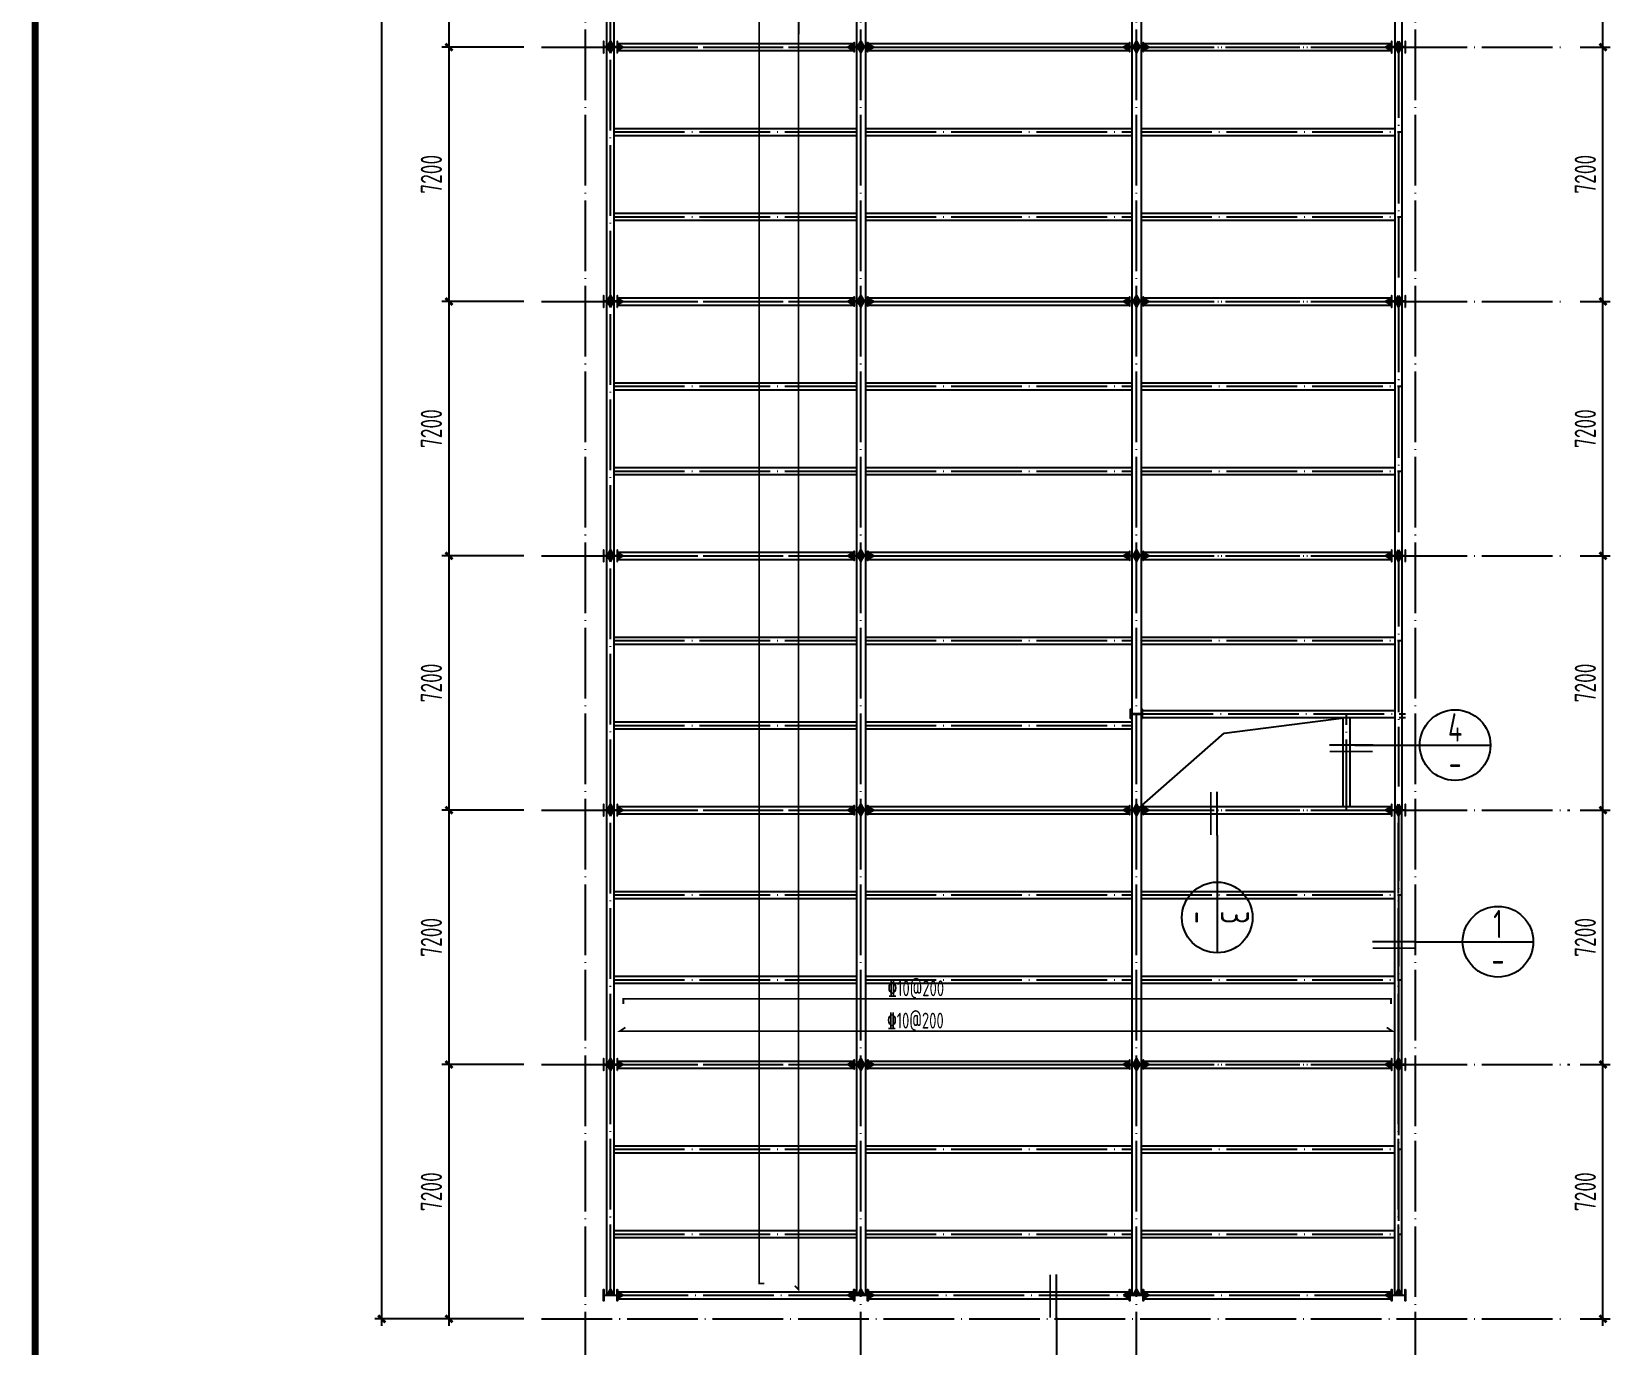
# Model space of a CAD drawing. Extents: x -32169 to 443031, y -120117 to 204739.
# Drawn here: x 302131 to 346960, y -94711 to -57526 of the extents above; entities that cross this region are included whole.
import ezdxf
from ezdxf.enums import TextEntityAlignment as Align

# ---------------------------------------------------------------- set-up
doc = ezdxf.new("R2010")
doc.units = 0
doc.header["$LTSCALE"] = 1000
for name, pattern in [('CONTINOUS', [0]), ('DASHED', [0.75, 0.5, -0.25]), ('DOTE', [2.42, 2, -0.2, 0.02, -0.2])]:
    doc.linetypes.add(name, pattern=pattern)
doc.layers.get('0').update_dxf_attribs({"linetype": 'CONTINUOUS'})
doc.layers.get('Defpoints').update_dxf_attribs({"linetype": 'CONTINUOUS'})
for name, color, linetype in [('BEAM', 4, 'DASHED'), ('DIM', 3, 'CONTINUOUS'), ('DOTE', 1, 'CONTINUOUS'), ('FLOOR_REIN', 1, 'CONTINUOUS'), ('FLOOR_UP_REIN', 13, 'CONTINUOUS'), ('FLOOR_UP_TEXT', 7, 'CONTINUOUS'), ('PUB_DIM', 3, 'CONTINUOUS'), ('PUB_TITLE', 3, 'CONTINUOUS'), ('TEXT', 7, 'CONTINUOUS'), ('THIN', 7, 'CONTINUOUS'), ('梁', 4, 'CONTINUOUS'), ('钢柱', 2, 'CONTINUOUS')]:
    doc.layers.add(name, color=color, linetype=linetype)
doc.styles.add('TSSD_Dimension', font='Tssdeng.shx', dxfattribs={"width": 0.7, "bigfont": 'hztxt.shx'})
doc.styles.add('TSSD_Num', font='Tssdeng.shx', dxfattribs={"width": 0.7, "bigfont": 'hztxt.shx'})
doc.styles.add('TSSD_Rein', font='Tssdeng.shx', dxfattribs={"width": 0.7, "bigfont": 'hztxt.shx'})
doc.dimstyles.new('TSSD_200_200', dxfattribs={"dimtxt": 600, "dimasz": 200, "dimexe": 200, "dimexo": 500, "dimgap": 200, "dimtad": 1, "dimdec": 0, "dimzin": 0, "dimdsep": 46, "dimtxsty": 'TSSD_Dimension', "dimblk": 'ARCHTICK', "dimblk1": 'ARCHTICK', "dimblk2": 'ARCHTICK', "dimcen": 0, "dimdle": 200, "dimclrt": 7, "dimadec": 0, "dimazin": 0, "dimtfac": 1, "dimtdec": 0, "dimtix": 1, "dimtmove": 2, "dimatfit": 3, "dimfxl": 1, "dimtolj": 1, "dimtzin": 0, "dimarcsym": 0})

# ---------------------------------------------------------------- blocks, each defined once
blk = doc.blocks.new('_ArchTick')
at = {"color": 0, "linetype": 'ByBlock', "const_width": 0.4}
blk.add_lwpolyline([(-0.5, -0.5), (0.5, 0.5)], dxfattribs=at)
blk = doc.blocks.new('*D929')
at = {"layer": 'Defpoints', "color": 0}
for p in [(313945, -86763), (316565, -86763), (316565, -93963)]:
    blk.add_point(p, dxfattribs=at)
at = {"layer": 'DIM', "color": 0, "lineweight": -2}
for p, q in [((316065, -86763), (313745, -86763)), ((313945, -94163), (313945, -86563)), ((316065, -93963), (313745, -93963))]:
    blk.add_line(p, q, dxfattribs=at)
at = {"layer": 'DIM', "color": 0, "lineweight": -2, "xscale": 200, "yscale": 200, "zscale": 200}
for p, rotation in [((313945, -86763), 90), ((313945, -93963), 270)]:
    blk.add_blockref('_ArchTick', p, dxfattribs=dict(at, rotation=rotation))
at = {"layer": 'DIM', "color": 7, "insert": (313445, -90363), "char_height": 600, "attachment_point": 5, "rotation": 90, "style": 'TSSD_Dimension'}
blk.add_mtext('\\A1;7200', dxfattribs=at)
blk = doc.blocks.new('*D930')
at = {"layer": 'Defpoints', "color": 0}
for p in [(313945, -72363), (316565, -72363), (316565, -79563)]:
    blk.add_point(p, dxfattribs=at)
at = {"layer": 'DIM', "color": 0, "lineweight": -2}
for p, q in [((313945, -79763), (313945, -72163)), ((316065, -72363), (313745, -72363)), ((316065, -79563), (313745, -79563))]:
    blk.add_line(p, q, dxfattribs=at)
at = {"layer": 'DIM', "color": 0, "lineweight": -2, "xscale": 200, "yscale": 200, "zscale": 200}
for p, rotation in [((313945, -72363), 90), ((313945, -79563), 270)]:
    blk.add_blockref('_ArchTick', p, dxfattribs=dict(at, rotation=rotation))
at = {"layer": 'DIM', "color": 7, "insert": (313445, -75963), "char_height": 600, "attachment_point": 5, "rotation": 90, "style": 'TSSD_Dimension'}
blk.add_mtext('\\A1;7200', dxfattribs=at)
blk = doc.blocks.new('*D931')
at = {"layer": 'Defpoints', "color": 0}
for p in [(313945, -65163), (316565, -65163), (316565, -72363)]:
    blk.add_point(p, dxfattribs=at)
at = {"layer": 'DIM', "color": 0, "lineweight": -2}
for p, q in [((313945, -72563), (313945, -64963)), ((316065, -65163), (313745, -65163)), ((316065, -72363), (313745, -72363))]:
    blk.add_line(p, q, dxfattribs=at)
at = {"layer": 'DIM', "color": 0, "lineweight": -2, "xscale": 200, "yscale": 200, "zscale": 200}
for p, rotation in [((313945, -65163), 90), ((313945, -72363), 270)]:
    blk.add_blockref('_ArchTick', p, dxfattribs=dict(at, rotation=rotation))
at = {"layer": 'DIM', "color": 7, "insert": (313445, -68763), "char_height": 600, "attachment_point": 5, "rotation": 90, "style": 'TSSD_Dimension'}
blk.add_mtext('\\A1;7200', dxfattribs=at)
blk = doc.blocks.new('*D932')
at = {"layer": 'Defpoints', "color": 0}
for p in [(313945, -57963), (316565, -57963), (316565, -65163)]:
    blk.add_point(p, dxfattribs=at)
at = {"layer": 'DIM', "color": 0, "lineweight": -2}
for p, q in [((313945, -65363), (313945, -57763)), ((316065, -57963), (313745, -57963)), ((316065, -65163), (313745, -65163))]:
    blk.add_line(p, q, dxfattribs=at)
at = {"layer": 'DIM', "color": 0, "lineweight": -2, "xscale": 200, "yscale": 200, "zscale": 200}
for p, rotation in [((313945, -57963), 90), ((313945, -65163), 270)]:
    blk.add_blockref('_ArchTick', p, dxfattribs=dict(at, rotation=rotation))
at = {"layer": 'DIM', "color": 7, "insert": (313445, -61563), "char_height": 600, "attachment_point": 5, "rotation": 90, "style": 'TSSD_Dimension'}
blk.add_mtext('\\A1;7200', dxfattribs=at)
blk = doc.blocks.new('*D933')
at = {"layer": 'Defpoints', "color": 0}
for p in [(313945, -50763), (316565, -50763), (316565, -57963)]:
    blk.add_point(p, dxfattribs=at)
at = {"layer": 'DIM', "color": 0, "lineweight": -2}
for p, q in [((313945, -58163), (313945, -50563)), ((316065, -50763), (313745, -50763)), ((316065, -57963), (313745, -57963))]:
    blk.add_line(p, q, dxfattribs=at)
at = {"layer": 'DIM', "color": 0, "lineweight": -2, "xscale": 200, "yscale": 200, "zscale": 200}
for p, rotation in [((313945, -50763), 90), ((313945, -57963), 270)]:
    blk.add_blockref('_ArchTick', p, dxfattribs=dict(at, rotation=rotation))
at = {"layer": 'DIM', "color": 7, "insert": (313445, -54363), "char_height": 600, "attachment_point": 5, "rotation": 90, "style": 'TSSD_Dimension'}
blk.add_mtext('\\A1;7200', dxfattribs=at)
blk = doc.blocks.new('*D943')
at = {"layer": 'Defpoints', "color": 0}
for p in [(345469, -86763), (346610, -86763), (345469, -93963)]:
    blk.add_point(p, dxfattribs=at)
at = {"layer": 'DIM', "color": 0, "lineweight": -2}
for p, q in [((345969, -86763), (346810, -86763)), ((346610, -94163), (346610, -86563)), ((345969, -93963), (346810, -93963))]:
    blk.add_line(p, q, dxfattribs=at)
at = {"layer": 'DIM', "color": 0, "lineweight": -2, "xscale": 200, "yscale": 200, "zscale": 200}
for p, rotation in [((346610, -86763), 90), ((346610, -93963), 270)]:
    blk.add_blockref('_ArchTick', p, dxfattribs=dict(at, rotation=rotation))
at = {"layer": 'DIM', "color": 7, "insert": (346110, -90363), "char_height": 600, "attachment_point": 5, "rotation": 90, "style": 'TSSD_Dimension'}
blk.add_mtext('\\A1;7200', dxfattribs=at)
blk = doc.blocks.new('*D944')
at = {"layer": 'Defpoints', "color": 0}
for p in [(345469, -79563), (346610, -79563), (345469, -86763)]:
    blk.add_point(p, dxfattribs=at)
at = {"layer": 'DIM', "color": 0, "lineweight": -2}
for p, q in [((345969, -79563), (346810, -79563)), ((346610, -86963), (346610, -79363)), ((345969, -86763), (346810, -86763))]:
    blk.add_line(p, q, dxfattribs=at)
at = {"layer": 'DIM', "color": 0, "lineweight": -2, "xscale": 200, "yscale": 200, "zscale": 200}
for p, rotation in [((346610, -79563), 90), ((346610, -86763), 270)]:
    blk.add_blockref('_ArchTick', p, dxfattribs=dict(at, rotation=rotation))
at = {"layer": 'DIM', "color": 7, "insert": (346110, -83163), "char_height": 600, "attachment_point": 5, "rotation": 90, "style": 'TSSD_Dimension'}
blk.add_mtext('\\A1;7200', dxfattribs=at)
blk = doc.blocks.new('*D945')
at = {"layer": 'Defpoints', "color": 0}
for p in [(345469, -72363), (346610, -72363), (345469, -79563)]:
    blk.add_point(p, dxfattribs=at)
at = {"layer": 'DIM', "color": 0, "lineweight": -2}
for p, q in [((346610, -79763), (346610, -72163)), ((345969, -72363), (346810, -72363)), ((345969, -79563), (346810, -79563))]:
    blk.add_line(p, q, dxfattribs=at)
at = {"layer": 'DIM', "color": 0, "lineweight": -2, "xscale": 200, "yscale": 200, "zscale": 200}
for p, rotation in [((346610, -72363), 90), ((346610, -79563), 270)]:
    blk.add_blockref('_ArchTick', p, dxfattribs=dict(at, rotation=rotation))
at = {"layer": 'DIM', "color": 7, "insert": (346110, -75963), "char_height": 600, "attachment_point": 5, "rotation": 90, "style": 'TSSD_Dimension'}
blk.add_mtext('\\A1;7200', dxfattribs=at)
blk = doc.blocks.new('*D946')
at = {"layer": 'Defpoints', "color": 0}
for p in [(345469, -65163), (346610, -65163), (345469, -72363)]:
    blk.add_point(p, dxfattribs=at)
at = {"layer": 'DIM', "color": 0, "lineweight": -2}
for p, q in [((346610, -72563), (346610, -64963)), ((345969, -65163), (346810, -65163)), ((345969, -72363), (346810, -72363))]:
    blk.add_line(p, q, dxfattribs=at)
at = {"layer": 'DIM', "color": 0, "lineweight": -2, "xscale": 200, "yscale": 200, "zscale": 200}
for p, rotation in [((346610, -65163), 90), ((346610, -72363), 270)]:
    blk.add_blockref('_ArchTick', p, dxfattribs=dict(at, rotation=rotation))
at = {"layer": 'DIM', "color": 7, "insert": (346110, -68763), "char_height": 600, "attachment_point": 5, "rotation": 90, "style": 'TSSD_Dimension'}
blk.add_mtext('\\A1;7200', dxfattribs=at)
blk = doc.blocks.new('*D947')
at = {"layer": 'Defpoints', "color": 0}
for p in [(345469, -57963), (346610, -57963), (345469, -65163)]:
    blk.add_point(p, dxfattribs=at)
at = {"layer": 'DIM', "color": 0, "lineweight": -2}
for p, q in [((346610, -65363), (346610, -57763)), ((345969, -57963), (346810, -57963)), ((345969, -65163), (346810, -65163))]:
    blk.add_line(p, q, dxfattribs=at)
at = {"layer": 'DIM', "color": 0, "lineweight": -2, "xscale": 200, "yscale": 200, "zscale": 200}
for p, rotation in [((346610, -57963), 90), ((346610, -65163), 270)]:
    blk.add_blockref('_ArchTick', p, dxfattribs=dict(at, rotation=rotation))
at = {"layer": 'DIM', "color": 7, "insert": (346110, -61563), "char_height": 600, "attachment_point": 5, "rotation": 90, "style": 'TSSD_Dimension'}
blk.add_mtext('\\A1;7200', dxfattribs=at)
blk = doc.blocks.new('*D948')
at = {"layer": 'Defpoints', "color": 0}
for p in [(345469, -50763), (346610, -50763), (345469, -57963)]:
    blk.add_point(p, dxfattribs=at)
at = {"layer": 'DIM', "color": 0, "lineweight": -2}
for p, q in [((346610, -58163), (346610, -50563)), ((345969, -50763), (346810, -50763)), ((345969, -57963), (346810, -57963))]:
    blk.add_line(p, q, dxfattribs=at)
at = {"layer": 'DIM', "color": 0, "lineweight": -2, "xscale": 200, "yscale": 200, "zscale": 200}
for p, rotation in [((346610, -50763), 90), ((346610, -57963), 270)]:
    blk.add_blockref('_ArchTick', p, dxfattribs=dict(at, rotation=rotation))
at = {"layer": 'DIM', "color": 7, "insert": (346110, -54363), "char_height": 600, "attachment_point": 5, "rotation": 90, "style": 'TSSD_Dimension'}
blk.add_mtext('\\A1;7200', dxfattribs=at)
blk = doc.blocks.new('*D920')
at = {"layer": 'Defpoints', "color": 0}
for p in [(312041, 14037), (315965, 14037), (315965, -93963)]:
    blk.add_point(p, dxfattribs=at)
at = {"layer": 'DIM', "color": 0, "lineweight": -2}
for p, q in [((315465, 14037), (311841, 14037)), ((312041, -94163), (312041, 14237)), ((315465, -93963), (311841, -93963))]:
    blk.add_line(p, q, dxfattribs=at)
at = {"layer": 'DIM', "color": 0, "lineweight": -2, "xscale": 200, "yscale": 200, "zscale": 200}
for p, rotation in [((312041, 14037), 90), ((312041, -93963), 270)]:
    blk.add_blockref('_ArchTick', p, dxfattribs=dict(at, rotation=rotation))
at = {"layer": 'DIM', "color": 7, "insert": (311541, -39963), "char_height": 600, "attachment_point": 5, "rotation": 90, "style": 'TSSD_Dimension'}
blk.add_mtext('\\A1;108000', dxfattribs=at)
blk = doc.blocks.new('*D921')
at = {"layer": 'Defpoints', "color": 0}
for p in [(313945, -79563), (316565, -79563), (316565, -86763)]:
    blk.add_point(p, dxfattribs=at)
at = {"layer": 'DIM', "color": 0, "lineweight": -2}
for p, q in [((316065, -79563), (313745, -79563)), ((313945, -86963), (313945, -79363)), ((316065, -86763), (313745, -86763))]:
    blk.add_line(p, q, dxfattribs=at)
at = {"layer": 'DIM', "color": 0, "lineweight": -2, "xscale": 200, "yscale": 200, "zscale": 200}
for p, rotation in [((313945, -79563), 90), ((313945, -86763), 270)]:
    blk.add_blockref('_ArchTick', p, dxfattribs=dict(at, rotation=rotation))
at = {"layer": 'DIM', "color": 7, "insert": (313445, -83163), "char_height": 600, "attachment_point": 5, "rotation": 90, "style": 'TSSD_Dimension'}
blk.add_mtext('\\A1;7200', dxfattribs=at)
blk = doc.blocks.new('刚接')
at = {"layer": 'BEAM', "linetype": 'CONTINOUS'}
h = blk.add_hatch(color=256, dxfattribs=at)
h.paths.add_polyline_path([(195, 0), (0, 0), (0, 112)])
h.paths.add_polyline_path([(0, 0), (195, 0), (0, -112)])
blk.add_lwpolyline([(195, 0), (0, -112), (0, 112)], close=True, dxfattribs=at)
blk = doc.blocks.new('ts_idx')
at = {"color": 0, "linetype": 'ByBlock', "lineweight": -2}
blk.add_line((-0.5, 0), (0.5, 0), dxfattribs=at)
blk.add_circle((0, 0), 0.5, dxfattribs=at)
at = {"color": 0, "linetype": 'ByBlock', "lineweight": -2, "style": 'TSSD_Num', "width": 0.7}
for tag, p in [('1', (0, 0.25)), ('A', (0, -0.25))]:
    blk.add_attdef(tag, text='', height=0.286, dxfattribs=at).set_placement(p, align=Align.MIDDLE_CENTER)

msp = doc.modelspace()

# ---------------------------------------------------------------- linework, layer by layer
at = {"layer": 'DOTE', "linetype": 'DOTE'}
for p, q in [((317805.24457, -95762.90283), (317805.24457, 15277.3647)), ((325605.24457, -95762.90283), (325605.24457, 15277.3647)), ((333405.24457, -95762.90283), (333405.24457, 15277.3647)), ((341305.24457, -95762.90283), (341305.24457, 15277.3647)), ((318515.24457, -57958.6353), (318515.24457, -50766.6353)), ((316565.24457, -57962.6353), (345469.06221, -57962.6353)), ((318515.24457, -65158.6353), (318515.24457, -57966.6353)), ((318715.24457, -57962.6353), (325405.24457, -57962.6353)), ((325805.24457, -57962.6353), (333205.24457, -57962.6353)), ((333605.24457, -57962.6353), (340620.70192, -57962.6353)), ((340820.70192, -57966.6353), (340820.70192, -64488.6353)), ((318615.24457, -60362.6353), (325475.24457, -60362.6353)), ((325735.24457, -60362.6353), (333275.24457, -60362.6353)), ((333535.24457, -60362.6353), (340920.70192, -60362.6353)), ((318615.24457, -62762.6353), (325475.24457, -62762.6353)), ((325735.24457, -62762.6353), (333275.24457, -62762.6353)), ((333535.24457, -62762.6353), (340920.70192, -62762.6353)), ((316565.24457, -65162.6353), (345469.06221, -65162.6353)), ((318515.24457, -72358.6353), (318515.24457, -65166.6353)), ((318715.24457, -65162.6353), (325405.24457, -65162.6353)), ((325805.24457, -65162.6353), (333205.24457, -65162.6353)), ((333605.24457, -65162.6353), (340620.70192, -65162.6353)), ((340820.70192, -65166.6353), (340820.70192, -71688.6353)), ((318615.24457, -67562.6353), (325475.24457, -67562.6353)), ((325735.24457, -67562.6353), (333275.24457, -67562.6353)), ((333535.24457, -67562.6353), (340920.70192, -67562.6353)), ((318615.24457, -69962.6353), (325475.24457, -69962.6353)), ((325735.24457, -69962.6353), (333275.24457, -69962.6353)), ((333535.24457, -69962.6353), (340920.70192, -69962.6353)), ((316565.24457, -72362.6353), (345469.06221, -72362.6353)), ((318515.24457, -79558.6353), (318515.24457, -72366.6353)), ((318715.24457, -72362.6353), (325405.24457, -72362.6353)), ((325805.24457, -72362.6353), (333205.24457, -72362.6353)), ((333605.24457, -72362.6353), (340620.70192, -72362.6353)), ((340820.70192, -72366.6353), (340820.70192, -78888.6353)), ((318615.24457, -74762.6353), (325475.24457, -74762.6353)), ((325735.24457, -74762.6353), (333275.24457, -74762.6353)), ((333535.24457, -74762.6353), (340920.70192, -74762.6353)), ((333580.24457, -76837.63553), (341020.70192, -76837.63553)), ((333580.24457, -76937.63553), (341020.70192, -76937.63553)), ((339355.24457, -79562.6353), (339355.24457, -76837.63553)), ((318615.24457, -77162.6353), (325475.24457, -77162.6353)), ((325735.24457, -77162.6353), (333275.24457, -77162.6353)), ((316565.24457, -79562.6353), (345669.06221, -79562.6353)), ((318515.24457, -86758.6353), (318515.24457, -79566.6353)), ((318715.24457, -79562.6353), (325405.24457, -79562.6353)), ((325805.24457, -79562.6353), (333205.24457, -79562.6353)), ((333605.24457, -79562.6353), (340620.70192, -79562.6353)), ((340820.70192, -79566.6353), (340820.70192, -86758.6353)), ((340820.70192, -86758.6353), (340820.70192, -79566.6353)), ((318615.24457, -81962.6353), (325475.24457, -81962.6353)), ((325735.24457, -81962.6353), (333275.24457, -81962.6353)), ((333535.24457, -81962.6353), (340920.70192, -81962.6353)), ((318615.24457, -84362.6353), (325475.24457, -84362.6353)), ((325735.24457, -84362.6353), (333275.24457, -84362.6353)), ((333535.24457, -84362.6353), (340920.70192, -84362.6353)), ((316565.24457, -86762.6353), (345669.06221, -86762.6353)), ((318515.24457, -93288.6353), (318515.24457, -86766.6353)), ((318715.24457, -86762.6353), (325405.24457, -86762.6353)), ((325805.24457, -86762.6353), (333205.24457, -86762.6353)), ((333605.24457, -86762.6353), (340620.70192, -86762.6353)), ((340820.70192, -86766.6353), (340820.70192, -93288.6353)), ((340820.70192, -93288.6353), (340820.70192, -86766.6353)), ((318615.24457, -89162.6353), (325475.24457, -89162.6353)), ((325735.24457, -89162.6353), (333275.24457, -89162.6353)), ((333535.24457, -89162.6353), (340920.70192, -89162.6353)), ((318615.24457, -91562.6353), (325475.24457, -91562.6353)), ((325735.24457, -91562.6353), (333275.24457, -91562.6353)), ((333535.24457, -91562.6353), (340920.70192, -91562.6353)), ((318715.24457, -93292.6353), (325405.24457, -93292.6353)), ((325805.24457, -93292.6353), (333205.24457, -93292.6353)), ((333605.24457, -93292.6353), (340620.70192, -93292.6353)), ((316565.24457, -93962.6353), (345469.06221, -93962.6353))]:
    msp.add_line(p, q, dxfattribs=at)
at = {"layer": 'FLOOR_REIN', "const_width": 50}
for points in [[(323732.43588, -93023.82716), (323838.5019, -93129.89317), (323846.31428, 13210.66476), (323740.24826, 13104.59875)], [(318936.62385, -85712.53683), (318780.55783, -85818.60285), (340646.29156, -85818.60285), (340490.22554, -85712.53683)]]:
    msp.add_lwpolyline(points, dxfattribs=at)
at = {"layer": 'FLOOR_UP_REIN', "const_width": 50}
for points in [[(322881.65291, 13208.15085), (322731.65291, 13208.15085), (322723.84053, -92963.12228), (322873.84053, -92963.12228)], [(340610.06763, -85053.65697), (340610.06763, -84903.65697), (318878.05457, -84903.65697), (318878.05457, -85053.65697)]]:
    msp.add_lwpolyline(points, dxfattribs=at)
at = {"layer": 'PUB_TITLE', "const_width": 200}
msp.add_lwpolyline([(302230.54765, -118116.90179), (382230.54765, -118116.90179), (382230.54765, 23483.09821), (302230.54765, 23483.09821)], close=True, dxfattribs=at)
at = {"layer": 'TEXT'}
for p, q in [((335890.72263, -77384.04515), (339355.24457, -76937.63553)), ((333405.24457, -79558.6353), (335890.72263, -77384.04515))]:
    msp.add_line(p, q, dxfattribs=at)
at = {"layer": 'THIN'}
for p, q in [((340102.88419, -77720.6403), (338873.12584, -77720.6403)), ((339587.85715, -77720.6403), (341425.29521, -77720.6403)), ((335690.90423, -80277.51447), (335690.90423, -79047.75612)), ((335690.90423, -80266.45174), (335690.90423, -81599.92549)), ((341316.30731, -83286.13359), (340086.54896, -83286.13359)), ((341305.24457, -83286.13359), (342638.71833, -83286.13359)), ((331140.86929, -93936.88079), (331140.86929, -92707.12244)), ((331140.86929, -93925.81806), (331140.86929, -95259.29181))]:
    msp.add_line(p, q, dxfattribs=at)
at = {"layer": 'THIN', "const_width": 50}
for points in [[(340090.89906, -77900.04237), (338873.12584, -77900.04237)], [(335511.50216, -80265.52935), (335511.50216, -79047.75612)], [(341304.32218, -83465.53567), (340086.54896, -83465.53567)], [(330961.46722, -93924.89567), (330961.46722, -92707.12244)]]:
    msp.add_lwpolyline(points, dxfattribs=at)
at = {"layer": '梁'}
for p, q in [((318415.24457, -57958.6353), (318415.24457, -50766.6353)), ((318615.24457, -57958.6353), (318615.24457, -50766.6353)), ((325475.24457, -50766.6353), (325475.24457, -57958.6353)), ((325735.24457, -50766.6353), (325735.24457, -57958.6353)), ((333275.24457, -50766.6353), (333275.24457, -57958.6353)), ((333535.24457, -50766.6353), (333535.24457, -57958.6353)), ((340720.70192, -50766.6353), (340720.70192, -57958.6353)), ((340920.70192, -50766.6353), (340920.70192, -57958.6353)), ((318415.24457, -65158.6353), (318415.24457, -57966.6353)), ((318615.24457, -65158.6353), (318615.24457, -57966.6353)), ((318715.24457, -57862.6353), (325405.24457, -57862.6353)), ((318715.24457, -58062.6353), (325405.24457, -58062.6353)), ((325475.24457, -57966.6353), (325475.24457, -65158.6353)), ((325735.24457, -57966.6353), (325735.24457, -65158.6353)), ((325805.24457, -57862.6353), (333205.24457, -57862.6353)), ((325805.24457, -58062.6353), (333205.24457, -58062.6353)), ((333275.24457, -57966.6353), (333275.24457, -65158.6353)), ((333535.24457, -57966.6353), (333535.24457, -65158.6353)), ((333605.24457, -57862.6353), (340620.70192, -57862.6353)), ((333605.24457, -58062.6353), (340620.70192, -58062.6353)), ((340720.70192, -57966.6353), (340720.70192, -65158.6353)), ((340920.70192, -57966.6353), (340920.70192, -65158.6353)), ((318615.24457, -60262.6353), (325475.24457, -60262.6353)), ((318615.24457, -60462.6353), (325475.24457, -60462.6353)), ((325735.24457, -60262.6353), (333275.24457, -60262.6353)), ((325735.24457, -60462.6353), (333275.24457, -60462.6353)), ((333535.24457, -60262.6353), (340720.70192, -60262.6353)), ((333535.24457, -60462.6353), (340720.70192, -60462.6353)), ((318615.24457, -62662.6353), (325475.24457, -62662.6353)), ((325735.24457, -62662.6353), (333275.24457, -62662.6353)), ((333535.24457, -62662.6353), (340720.70192, -62662.6353)), ((318615.24457, -62862.6353), (325475.24457, -62862.6353)), ((325735.24457, -62862.6353), (333275.24457, -62862.6353)), ((333535.24457, -62862.6353), (340720.70192, -62862.6353)), ((318415.24457, -72358.6353), (318415.24457, -65166.6353)), ((318615.24457, -72358.6353), (318615.24457, -65166.6353)), ((318715.24457, -65062.6353), (325405.24457, -65062.6353)), ((318715.24457, -65262.6353), (325405.24457, -65262.6353)), ((325475.24457, -65166.6353), (325475.24457, -72358.6353)), ((325735.24457, -65166.6353), (325735.24457, -72358.6353)), ((325805.24457, -65062.6353), (333205.24457, -65062.6353)), ((325805.24457, -65262.6353), (333205.24457, -65262.6353)), ((333275.24457, -65166.6353), (333275.24457, -72358.6353)), ((333535.24457, -65166.6353), (333535.24457, -72358.6353)), ((333605.24457, -65062.6353), (340620.70192, -65062.6353)), ((333605.24457, -65262.6353), (340620.70192, -65262.6353)), ((340720.70192, -65166.6353), (340720.70192, -72358.6353)), ((340920.70192, -65166.6353), (340920.70192, -72358.6353)), ((318615.24457, -67462.6353), (325475.24457, -67462.6353)), ((318615.24457, -67662.6353), (325475.24457, -67662.6353)), ((325735.24457, -67462.6353), (333275.24457, -67462.6353)), ((325735.24457, -67662.6353), (333275.24457, -67662.6353)), ((333535.24457, -67462.6353), (340720.70192, -67462.6353)), ((333535.24457, -67662.6353), (340720.70192, -67662.6353)), ((318615.24457, -69862.6353), (325475.24457, -69862.6353)), ((325735.24457, -69862.6353), (333275.24457, -69862.6353)), ((333535.24457, -69862.6353), (340720.70192, -69862.6353)), ((318615.24457, -70062.6353), (325475.24457, -70062.6353)), ((325735.24457, -70062.6353), (333275.24457, -70062.6353)), ((333535.24457, -70062.6353), (340720.70192, -70062.6353)), ((318415.24457, -79558.6353), (318415.24457, -72366.6353)), ((318615.24457, -79558.6353), (318615.24457, -72366.6353)), ((318715.24457, -72262.6353), (325405.24457, -72262.6353)), ((318715.24457, -72462.6353), (325405.24457, -72462.6353)), ((325475.24457, -72366.6353), (325475.24457, -79558.6353)), ((325735.24457, -72366.6353), (325735.24457, -79558.6353)), ((325805.24457, -72262.6353), (333205.24457, -72262.6353)), ((325805.24457, -72462.6353), (333205.24457, -72462.6353)), ((333275.24457, -72366.6353), (333275.24457, -76833.63553)), ((333535.24457, -72366.6353), (333535.24457, -76833.63553)), ((333605.24457, -72262.6353), (340620.70192, -72262.6353)), ((333605.24457, -72462.6353), (340620.70192, -72462.6353)), ((340720.70192, -72366.6353), (340720.70192, -76837.63553)), ((340920.70192, -72366.6353), (340920.70192, -79558.6353)), ((318615.24457, -74662.6353), (325475.24457, -74662.6353)), ((318615.24457, -74862.6353), (325475.24457, -74862.6353)), ((325735.24457, -74662.6353), (333275.24457, -74662.6353)), ((325735.24457, -74862.6353), (333275.24457, -74862.6353)), ((333535.24457, -74662.6353), (340720.70192, -74662.6353)), ((333535.24457, -74862.6353), (340720.70192, -74862.6353)), ((318615.24457, -77062.6353), (325475.24457, -77062.6353)), ((325735.24457, -77062.6353), (333275.24457, -77062.6353)), ((333275.24457, -76841.63553), (333275.24457, -79558.6353)), ((333535.24457, -76841.63553), (333535.24457, -79558.6353)), ((333580.24457, -76737.63553), (340720.70192, -76737.63553)), ((333580.24457, -76937.63553), (340720.70192, -76937.63553)), ((339255.24457, -79462.6353), (339255.24457, -76937.63553)), ((339455.24457, -79462.6353), (339455.24457, -76937.63553)), ((340720.70192, -76837.63553), (340720.70192, -79558.6353)), ((318615.24457, -77262.6353), (325475.24457, -77262.6353)), ((325735.24457, -77262.6353), (333275.24457, -77262.6353)), ((318415.24457, -86758.6353), (318415.24457, -79566.6353)), ((318615.24457, -86758.6353), (318615.24457, -79566.6353)), ((318715.24457, -79462.6353), (325405.24457, -79462.6353)), ((318715.24457, -79662.6353), (325405.24457, -79662.6353)), ((325475.24457, -79566.6353), (325475.24457, -86758.6353)), ((325735.24457, -79566.6353), (325735.24457, -86758.6353)), ((325805.24457, -79462.6353), (333205.24457, -79462.6353)), ((325805.24457, -79662.6353), (333205.24457, -79662.6353)), ((333275.24457, -79566.6353), (333275.24457, -86758.6353)), ((333535.24457, -79566.6353), (333535.24457, -86758.6353)), ((333605.24457, -79462.6353), (340620.70192, -79462.6353)), ((333605.24457, -79662.6353), (340620.70192, -79662.6353)), ((340720.70192, -86758.6353), (340720.70192, -79566.6353)), ((340920.70192, -86758.6353), (340920.70192, -79566.6353)), ((318615.24457, -81862.6353), (325475.24457, -81862.6353)), ((325735.24457, -81862.6353), (333275.24457, -81862.6353)), ((333535.24457, -81862.6353), (340720.70192, -81862.6353)), ((318615.24457, -82062.6353), (325475.24457, -82062.6353)), ((325735.24457, -82062.6353), (333275.24457, -82062.6353)), ((333535.24457, -82062.6353), (340720.70192, -82062.6353)), ((318615.24457, -84262.6353), (325475.24457, -84262.6353)), ((325735.24457, -84262.6353), (333275.24457, -84262.6353)), ((333535.24457, -84262.6353), (340720.70192, -84262.6353)), ((318615.24457, -84462.6353), (325475.24457, -84462.6353)), ((325735.24457, -84462.6353), (333275.24457, -84462.6353)), ((333535.24457, -84462.6353), (340720.70192, -84462.6353)), ((318415.24457, -93288.6353), (318415.24457, -86766.6353)), ((318615.24457, -93288.6353), (318615.24457, -86766.6353)), ((318715.24457, -86662.6353), (325405.24457, -86662.6353)), ((318715.24457, -86862.6353), (325405.24457, -86862.6353)), ((325475.24457, -86766.6353), (325475.24457, -93288.6353)), ((325735.24457, -86766.6353), (325735.24457, -93288.6353)), ((325805.24457, -86662.6353), (333205.24457, -86662.6353)), ((325805.24457, -86862.6353), (333205.24457, -86862.6353)), ((333275.24457, -86766.6353), (333275.24457, -93288.6353)), ((333535.24457, -86766.6353), (333535.24457, -93288.6353)), ((333605.24457, -86662.6353), (340620.70192, -86662.6353)), ((333605.24457, -86862.6353), (340620.70192, -86862.6353)), ((340720.70192, -93288.6353), (340720.70192, -86766.6353)), ((340920.70192, -93288.6353), (340920.70192, -86766.6353)), ((318615.24457, -89062.6353), (325475.24457, -89062.6353)), ((325735.24457, -89062.6353), (333275.24457, -89062.6353)), ((333535.24457, -89062.6353), (340720.70192, -89062.6353)), ((318615.24457, -89262.6353), (325475.24457, -89262.6353)), ((325735.24457, -89262.6353), (333275.24457, -89262.6353)), ((333535.24457, -89262.6353), (340720.70192, -89262.6353)), ((318615.24457, -91462.6353), (325475.24457, -91462.6353)), ((318615.24457, -91662.6353), (325475.24457, -91662.6353)), ((325735.24457, -91462.6353), (333275.24457, -91462.6353)), ((325735.24457, -91662.6353), (333275.24457, -91662.6353)), ((333535.24457, -91462.6353), (340720.70192, -91462.6353)), ((333535.24457, -91662.6353), (340720.70192, -91662.6353)), ((318715.24457, -93192.6353), (325405.24457, -93192.6353)), ((325805.24457, -93192.6353), (333205.24457, -93192.6353)), ((333605.24457, -93192.6353), (340620.70192, -93192.6353)), ((318715.24457, -93392.6353), (325405.24457, -93392.6353)), ((325805.24457, -93392.6353), (333205.24457, -93392.6353)), ((333605.24457, -93392.6353), (340620.70192, -93392.6353))]:
    msp.add_line(p, q, dxfattribs=at)
at = {"layer": '钢柱'}
for points in [[(318715.24457, -58122.6353), (318715.24457, -57802.6353), (318701.24457, -57802.6353), (318701.24457, -57958.6353), (318329.24457, -57958.6353), (318329.24457, -57802.6353), (318315.24457, -57802.6353), (318315.24457, -58122.6353), (318329.24457, -58122.6353), (318329.24457, -57966.6353), (318701.24457, -57966.6353), (318701.24457, -58122.6353)], [(341020.70192, -58122.6353), (341020.70192, -57802.6353), (341006.70192, -57802.6353), (341006.70192, -57958.6353), (340634.70192, -57958.6353), (340634.70192, -57802.6353), (340620.70192, -57802.6353), (340620.70192, -58122.6353), (340634.70192, -58122.6353), (340634.70192, -57966.6353), (341006.70192, -57966.6353), (341006.70192, -58122.6353)], [(325805.24457, -58087.6353), (325805.24457, -57837.6353), (325791.24457, -57837.6353), (325791.24457, -57958.6353), (325419.24457, -57958.6353), (325419.24457, -57837.6353), (325405.24457, -57837.6353), (325405.24457, -58087.6353), (325419.24457, -58087.6353), (325419.24457, -57966.6353), (325791.24457, -57966.6353), (325791.24457, -58087.6353)], [(333605.24457, -58087.6353), (333605.24457, -57837.6353), (333591.24457, -57837.6353), (333591.24457, -57958.6353), (333219.24457, -57958.6353), (333219.24457, -57837.6353), (333205.24457, -57837.6353), (333205.24457, -58087.6353), (333219.24457, -58087.6353), (333219.24457, -57966.6353), (333591.24457, -57966.6353), (333591.24457, -58087.6353)], [(318715.24457, -65322.6353), (318715.24457, -65002.6353), (318701.24457, -65002.6353), (318701.24457, -65158.6353), (318329.24457, -65158.6353), (318329.24457, -65002.6353), (318315.24457, -65002.6353), (318315.24457, -65322.6353), (318329.24457, -65322.6353), (318329.24457, -65166.6353), (318701.24457, -65166.6353), (318701.24457, -65322.6353)], [(341020.70192, -65322.6353), (341020.70192, -65002.6353), (341006.70192, -65002.6353), (341006.70192, -65158.6353), (340634.70192, -65158.6353), (340634.70192, -65002.6353), (340620.70192, -65002.6353), (340620.70192, -65322.6353), (340634.70192, -65322.6353), (340634.70192, -65166.6353), (341006.70192, -65166.6353), (341006.70192, -65322.6353)], [(325805.24457, -65287.6353), (325805.24457, -65037.6353), (325791.24457, -65037.6353), (325791.24457, -65158.6353), (325419.24457, -65158.6353), (325419.24457, -65037.6353), (325405.24457, -65037.6353), (325405.24457, -65287.6353), (325419.24457, -65287.6353), (325419.24457, -65166.6353), (325791.24457, -65166.6353), (325791.24457, -65287.6353)], [(333605.24457, -65287.6353), (333605.24457, -65037.6353), (333591.24457, -65037.6353), (333591.24457, -65158.6353), (333219.24457, -65158.6353), (333219.24457, -65037.6353), (333205.24457, -65037.6353), (333205.24457, -65287.6353), (333219.24457, -65287.6353), (333219.24457, -65166.6353), (333591.24457, -65166.6353), (333591.24457, -65287.6353)], [(318715.24457, -72522.6353), (318715.24457, -72202.6353), (318701.24457, -72202.6353), (318701.24457, -72358.6353), (318329.24457, -72358.6353), (318329.24457, -72202.6353), (318315.24457, -72202.6353), (318315.24457, -72522.6353), (318329.24457, -72522.6353), (318329.24457, -72366.6353), (318701.24457, -72366.6353), (318701.24457, -72522.6353)], [(325805.24457, -72487.6353), (325805.24457, -72237.6353), (325791.24457, -72237.6353), (325791.24457, -72358.6353), (325419.24457, -72358.6353), (325419.24457, -72237.6353), (325405.24457, -72237.6353), (325405.24457, -72487.6353), (325419.24457, -72487.6353), (325419.24457, -72366.6353), (325791.24457, -72366.6353), (325791.24457, -72487.6353)], [(333605.24457, -72487.6353), (333605.24457, -72237.6353), (333591.24457, -72237.6353), (333591.24457, -72358.6353), (333219.24457, -72358.6353), (333219.24457, -72237.6353), (333205.24457, -72237.6353), (333205.24457, -72487.6353), (333219.24457, -72487.6353), (333219.24457, -72366.6353), (333591.24457, -72366.6353), (333591.24457, -72487.6353)], [(341020.70192, -72522.6353), (341020.70192, -72202.6353), (341006.70192, -72202.6353), (341006.70192, -72358.6353), (340634.70192, -72358.6353), (340634.70192, -72202.6353), (340620.70192, -72202.6353), (340620.70192, -72522.6353), (340634.70192, -72522.6353), (340634.70192, -72366.6353), (341006.70192, -72366.6353), (341006.70192, -72522.6353)], [(333580.24457, -76962.63553), (333580.24457, -76712.63553), (333566.24457, -76712.63553), (333566.24457, -76833.63553), (333244.24457, -76833.63553), (333244.24457, -76712.63553), (333230.24457, -76712.63553), (333230.24457, -76962.63553), (333244.24457, -76962.63553), (333244.24457, -76841.63553), (333566.24457, -76841.63553), (333566.24457, -76962.63553)], [(318715.24457, -79722.6353), (318715.24457, -79402.6353), (318701.24457, -79402.6353), (318701.24457, -79558.6353), (318329.24457, -79558.6353), (318329.24457, -79402.6353), (318315.24457, -79402.6353), (318315.24457, -79722.6353), (318329.24457, -79722.6353), (318329.24457, -79566.6353), (318701.24457, -79566.6353), (318701.24457, -79722.6353)], [(325805.24457, -79687.6353), (325805.24457, -79437.6353), (325791.24457, -79437.6353), (325791.24457, -79558.6353), (325419.24457, -79558.6353), (325419.24457, -79437.6353), (325405.24457, -79437.6353), (325405.24457, -79687.6353), (325419.24457, -79687.6353), (325419.24457, -79566.6353), (325791.24457, -79566.6353), (325791.24457, -79687.6353)], [(333605.24457, -79687.6353), (333605.24457, -79437.6353), (333591.24457, -79437.6353), (333591.24457, -79558.6353), (333219.24457, -79558.6353), (333219.24457, -79437.6353), (333205.24457, -79437.6353), (333205.24457, -79687.6353), (333219.24457, -79687.6353), (333219.24457, -79566.6353), (333591.24457, -79566.6353), (333591.24457, -79687.6353)], [(341020.70192, -79722.6353), (341020.70192, -79402.6353), (341006.70192, -79402.6353), (341006.70192, -79558.6353), (340634.70192, -79558.6353), (340634.70192, -79402.6353), (340620.70192, -79402.6353), (340620.70192, -79722.6353), (340634.70192, -79722.6353), (340634.70192, -79566.6353), (341006.70192, -79566.6353), (341006.70192, -79722.6353)], [(318715.24457, -86922.6353), (318715.24457, -86602.6353), (318701.24457, -86602.6353), (318701.24457, -86758.6353), (318329.24457, -86758.6353), (318329.24457, -86602.6353), (318315.24457, -86602.6353), (318315.24457, -86922.6353), (318329.24457, -86922.6353), (318329.24457, -86766.6353), (318701.24457, -86766.6353), (318701.24457, -86922.6353)], [(325805.24457, -86887.6353), (325805.24457, -86637.6353), (325791.24457, -86637.6353), (325791.24457, -86758.6353), (325419.24457, -86758.6353), (325419.24457, -86637.6353), (325405.24457, -86637.6353), (325405.24457, -86887.6353), (325419.24457, -86887.6353), (325419.24457, -86766.6353), (325791.24457, -86766.6353), (325791.24457, -86887.6353)], [(333605.24457, -86887.6353), (333605.24457, -86637.6353), (333591.24457, -86637.6353), (333591.24457, -86758.6353), (333219.24457, -86758.6353), (333219.24457, -86637.6353), (333205.24457, -86637.6353), (333205.24457, -86887.6353), (333219.24457, -86887.6353), (333219.24457, -86766.6353), (333591.24457, -86766.6353), (333591.24457, -86887.6353)], [(341020.70192, -86922.6353), (341020.70192, -86602.6353), (341006.70192, -86602.6353), (341006.70192, -86758.6353), (340634.70192, -86758.6353), (340634.70192, -86602.6353), (340620.70192, -86602.6353), (340620.70192, -86922.6353), (340634.70192, -86922.6353), (340634.70192, -86766.6353), (341006.70192, -86766.6353), (341006.70192, -86922.6353)], [(318715.24457, -93132.6353), (318715.24457, -93452.6353), (318701.24457, -93452.6353), (318701.24457, -93296.6353), (318329.24457, -93296.6353), (318329.24457, -93452.6353), (318315.24457, -93452.6353), (318315.24457, -93132.6353), (318329.24457, -93132.6353), (318329.24457, -93288.6353), (318701.24457, -93288.6353), (318701.24457, -93132.6353)], [(325805.24457, -93132.6353), (325805.24457, -93452.6353), (325791.24457, -93452.6353), (325791.24457, -93296.6353), (325419.24457, -93296.6353), (325419.24457, -93452.6353), (325405.24457, -93452.6353), (325405.24457, -93132.6353), (325419.24457, -93132.6353), (325419.24457, -93288.6353), (325791.24457, -93288.6353), (325791.24457, -93132.6353)], [(333605.24457, -93132.6353), (333605.24457, -93452.6353), (333591.24457, -93452.6353), (333591.24457, -93296.6353), (333219.24457, -93296.6353), (333219.24457, -93452.6353), (333205.24457, -93452.6353), (333205.24457, -93132.6353), (333219.24457, -93132.6353), (333219.24457, -93288.6353), (333591.24457, -93288.6353), (333591.24457, -93132.6353)], [(341020.70192, -93132.6353), (341020.70192, -93452.6353), (341006.70192, -93452.6353), (341006.70192, -93296.6353), (340634.70192, -93296.6353), (340634.70192, -93452.6353), (340620.70192, -93452.6353), (340620.70192, -93132.6353), (340634.70192, -93132.6353), (340634.70192, -93288.6353), (341006.70192, -93288.6353), (341006.70192, -93132.6353)]]:
    msp.add_lwpolyline(points, close=True, dxfattribs=at)

# ---------------------------------------------------------------- block references
at = {"layer": 'PUB_DIM', "yscale": 0.8571399999782441, "zscale": 0.8571399999840642, "rotation": 90}
for p, xscale in [((318515.24457, -57958.6353), 0.857139999931678), ((325605.24457, -57958.6353), 0.857139999931678), ((333405.24457, -57958.6353), 0.857139999931678), ((340820.70192, -57958.6353), 0.857139999931678), ((318515.24457, -57966.6353), -0.857139999931678), ((325605.24457, -57966.6353), -0.857139999931678), ((333405.24457, -57966.6353), -0.857139999931678), ((340820.70192, -57966.6353), -0.857139999931678), ((318515.24457, -65158.6353), 0.857139999931678), ((325605.24457, -65158.6353), 0.857139999931678), ((333405.24457, -65158.6353), 0.857139999931678), ((340820.70192, -65158.6353), 0.857139999931678), ((318515.24457, -65166.6353), -0.857139999931678), ((325605.24457, -65166.6353), -0.857139999931678), ((333405.24457, -65166.6353), -0.857139999931678), ((340820.70192, -65166.6353), -0.857139999931678), ((318515.24457, -72358.6353), 0.857139999931678), ((318515.24457, -72366.6353), -0.857139999931678), ((325605.24457, -72358.6353), 0.857139999931678), ((325605.24457, -72366.6353), -0.857139999931678), ((333405.24457, -72358.6353), 0.857139999931678), ((333405.24457, -72366.6353), -0.857139999931678), ((340820.70192, -72358.6353), 0.857139999931678), ((340820.70192, -72366.6353), -0.857139999931678), ((318515.24457, -79558.6353), 0.857139999931678), ((318515.24457, -79566.6353), -0.857139999931678), ((325605.24457, -79558.6353), 0.857139999931678), ((325605.24457, -79566.6353), -0.857139999931678), ((333405.24457, -79558.6353), 0.857139999931678), ((333405.24457, -79566.6353), -0.857139999931678), ((340820.70192, -79558.6353), 0.857139999931678), ((340820.70192, -79566.6353), -0.857139999931678), ((318515.24457, -86758.6353), 0.857139999931678), ((318515.24457, -86766.6353), -0.857139999931678), ((325605.24457, -86758.6353), 0.857139999931678), ((325605.24457, -86766.6353), -0.857139999931678), ((333405.24457, -86758.6353), 0.857139999931678), ((333405.24457, -86766.6353), -0.857139999931678), ((340820.70192, -86758.6353), 0.857139999931678), ((340820.70192, -86766.6353), -0.857139999931678), ((318515.24457, -93288.6353), 0.857139999931678), ((325605.24457, -93288.6353), 0.857139999931678), ((333405.24457, -93288.6353), 0.857139999931678), ((340820.70192, -93288.6353), 0.857139999931678)]:
    msp.add_blockref('刚接', p, dxfattribs=dict(at, xscale=xscale))
at = {"layer": 'PUB_DIM', "yscale": 0.8571399999782441, "zscale": 0.8571399999840642}
for p, xscale in [((318715.24457, -57962.6353), 0.857139999931678), ((325405.24457, -57962.6353), -0.857139999931678), ((325805.24457, -57962.6353), 0.857139999931678), ((333205.24457, -57962.6353), -0.857139999931678), ((333605.24457, -57962.6353), 0.857139999931678), ((340620.70192, -57962.6353), -0.857139999931678), ((318715.24457, -65162.6353), 0.857139999931678), ((325405.24457, -65162.6353), -0.857139999931678), ((325805.24457, -65162.6353), 0.857139999931678), ((333205.24457, -65162.6353), -0.857139999931678), ((333605.24457, -65162.6353), 0.857139999931678), ((340620.70192, -65162.6353), -0.857139999931678), ((318715.24457, -72362.6353), 0.857139999931678), ((325405.24457, -72362.6353), -0.857139999931678), ((325805.24457, -72362.6353), 0.857139999931678), ((333205.24457, -72362.6353), -0.857139999931678), ((333605.24457, -72362.6353), 0.857139999931678), ((340620.70192, -72362.6353), -0.857139999931678), ((318715.24457, -79562.6353), 0.857139999931678), ((325405.24457, -79562.6353), -0.857139999931678), ((325805.24457, -79562.6353), 0.857139999931678), ((333205.24457, -79562.6353), -0.857139999931678), ((333605.24457, -79562.6353), 0.857139999931678), ((340620.70192, -79562.6353), -0.857139999931678), ((318715.24457, -86762.6353), 0.857139999931678), ((325405.24457, -86762.6353), -0.857139999931678), ((325805.24457, -86762.6353), 0.857139999931678), ((333205.24457, -86762.6353), -0.857139999931678), ((333605.24457, -86762.6353), 0.857139999931678), ((340620.70192, -86762.6353), -0.857139999931678), ((318715.24457, -93292.6353), 0.857139999931678), ((325405.24457, -93292.6353), -0.857139999931678), ((325805.24457, -93292.6353), 0.857139999931678), ((333205.24457, -93292.6353), -0.857139999931678), ((333605.24457, -93292.6353), 0.857139999931678), ((340620.70192, -93292.6353), -0.857139999931678)]:
    msp.add_blockref('刚接', p, dxfattribs=dict(at, xscale=xscale))
at = {"layer": 'THIN'}
ref = msp.add_blockref('ts_idx', (342425.29521, -77720.6403), dxfattribs=dict(at, xscale=2000, yscale=2000, zscale=2000))
ref.add_attrib('1', '4', dxfattribs={"height": 800, "style": 'TSSD_Num', "width": 0.7}).set_placement((342425.29521, -77220.6403), align=Align.MIDDLE_CENTER)
ref.add_attrib('-', '-', dxfattribs={"height": 800, "style": 'TSSD_Num', "width": 0.7}).set_placement((342425.29521, -78220.6403), align=Align.MIDDLE_CENTER)
ref = msp.add_blockref('ts_idx', (335690.90423, -82599.92549), dxfattribs=dict(at, xscale=2000, yscale=2000, zscale=2000, rotation=270))
ref.add_attrib('1', '3', dxfattribs={"height": 800, "rotation": 270, "style": 'TSSD_Num', "width": 0.7}).set_placement((336190.90423, -82599.92549), align=Align.MIDDLE_CENTER)
ref.add_attrib('-', '-', dxfattribs={"height": 800, "rotation": 270, "style": 'TSSD_Num', "width": 0.7}).set_placement((335190.90423, -82599.92549), align=Align.MIDDLE_CENTER)
ref = msp.add_blockref('ts_idx', (343638.71833, -83286.13359), dxfattribs=dict(at, xscale=2000, yscale=2000, zscale=2000))
ref.add_attrib('1', '1', dxfattribs={"height": 800, "style": 'TSSD_Num', "width": 0.7}).set_placement((343638.71833, -82786.13359), align=Align.MIDDLE_CENTER)
ref.add_attrib('-', '-', dxfattribs={"height": 800, "style": 'TSSD_Num', "width": 0.7}).set_placement((343638.71833, -83786.13359), align=Align.MIDDLE_CENTER)

# ---------------------------------------------------------------- texts
at = {"layer": 'FLOOR_UP_TEXT', "style": 'TSSD_Rein', "width": 0.7}
for p in [(326359.56386, -84829.06142), (326349.04933, -85744.0073)]:
    msp.add_text('\x8410@200', height=450, dxfattribs=at).set_placement(p)

# ---------------------------------------------------------------- dimensions: what is measured, and where the dimension line sits
at = {"layer": 'DIM'}
dim = msp.add_linear_dim(base=(312041.16625, 14037.3647), p1=(315965.24457, -93962.6353), p2=(315965.24457, 14037.3647), angle=90, dimstyle='TSSD_200_200', dxfattribs=at)
dim.commit()
dim.dimension.update_dxf_attribs({"geometry": '*D920', "text_midpoint": (311541.16625, -39962.6353)})
for p1, p2, distance, picture, middle in [((316565.24457, -57962.6353), (316565.24457, -50762.6353), 2620.03123, '*D933', (313445.21334, -54362.6353)), ((345469.06221, -57962.6353), (345469.06221, -50762.6353), -1141.39352, '*D948', (346110.45573, -54362.6353)), ((316565.24457, -65162.6353), (316565.24457, -57962.6353), 2620.03123, '*D932', (313445.21334, -61562.6353)), ((345469.06221, -65162.6353), (345469.06221, -57962.6353), -1141.39352, '*D947', (346110.45573, -61562.6353)), ((316565.24457, -72362.6353), (316565.24457, -65162.6353), 2620.03123, '*D931', (313445.21334, -68762.6353)), ((345469.06221, -72362.6353), (345469.06221, -65162.6353), -1141.39352, '*D946', (346110.45573, -68762.6353)), ((316565.24457, -79562.6353), (316565.24457, -72362.6353), 2620.03123, '*D930', (313445.21334, -75962.6353)), ((345469.06221, -79562.6353), (345469.06221, -72362.6353), -1141.39352, '*D945', (346110.45573, -75962.6353)), ((316565.24457, -86762.6353), (316565.24457, -79562.6353), 2620.03123, '*D921', (313445.21334, -83162.6353)), ((345469.06221, -86762.6353), (345469.06221, -79562.6353), -1141.39352, '*D944', (346110.45573, -83162.6353)), ((316565.24457, -93962.6353), (316565.24457, -86762.6353), 2620.03123, '*D929', (313445.21334, -90362.6353)), ((345469.06221, -93962.6353), (345469.06221, -86762.6353), -1141.39352, '*D943', (346110.45573, -90362.6353))]:
    dim = msp.add_aligned_dim(p1=p1, p2=p2, distance=distance, dimstyle='TSSD_200_200', dxfattribs=at)
    dim.commit()
    dim.dimension.update_dxf_attribs({"geometry": picture, "text_midpoint": middle})

doc.saveas('drawing.dxf')
